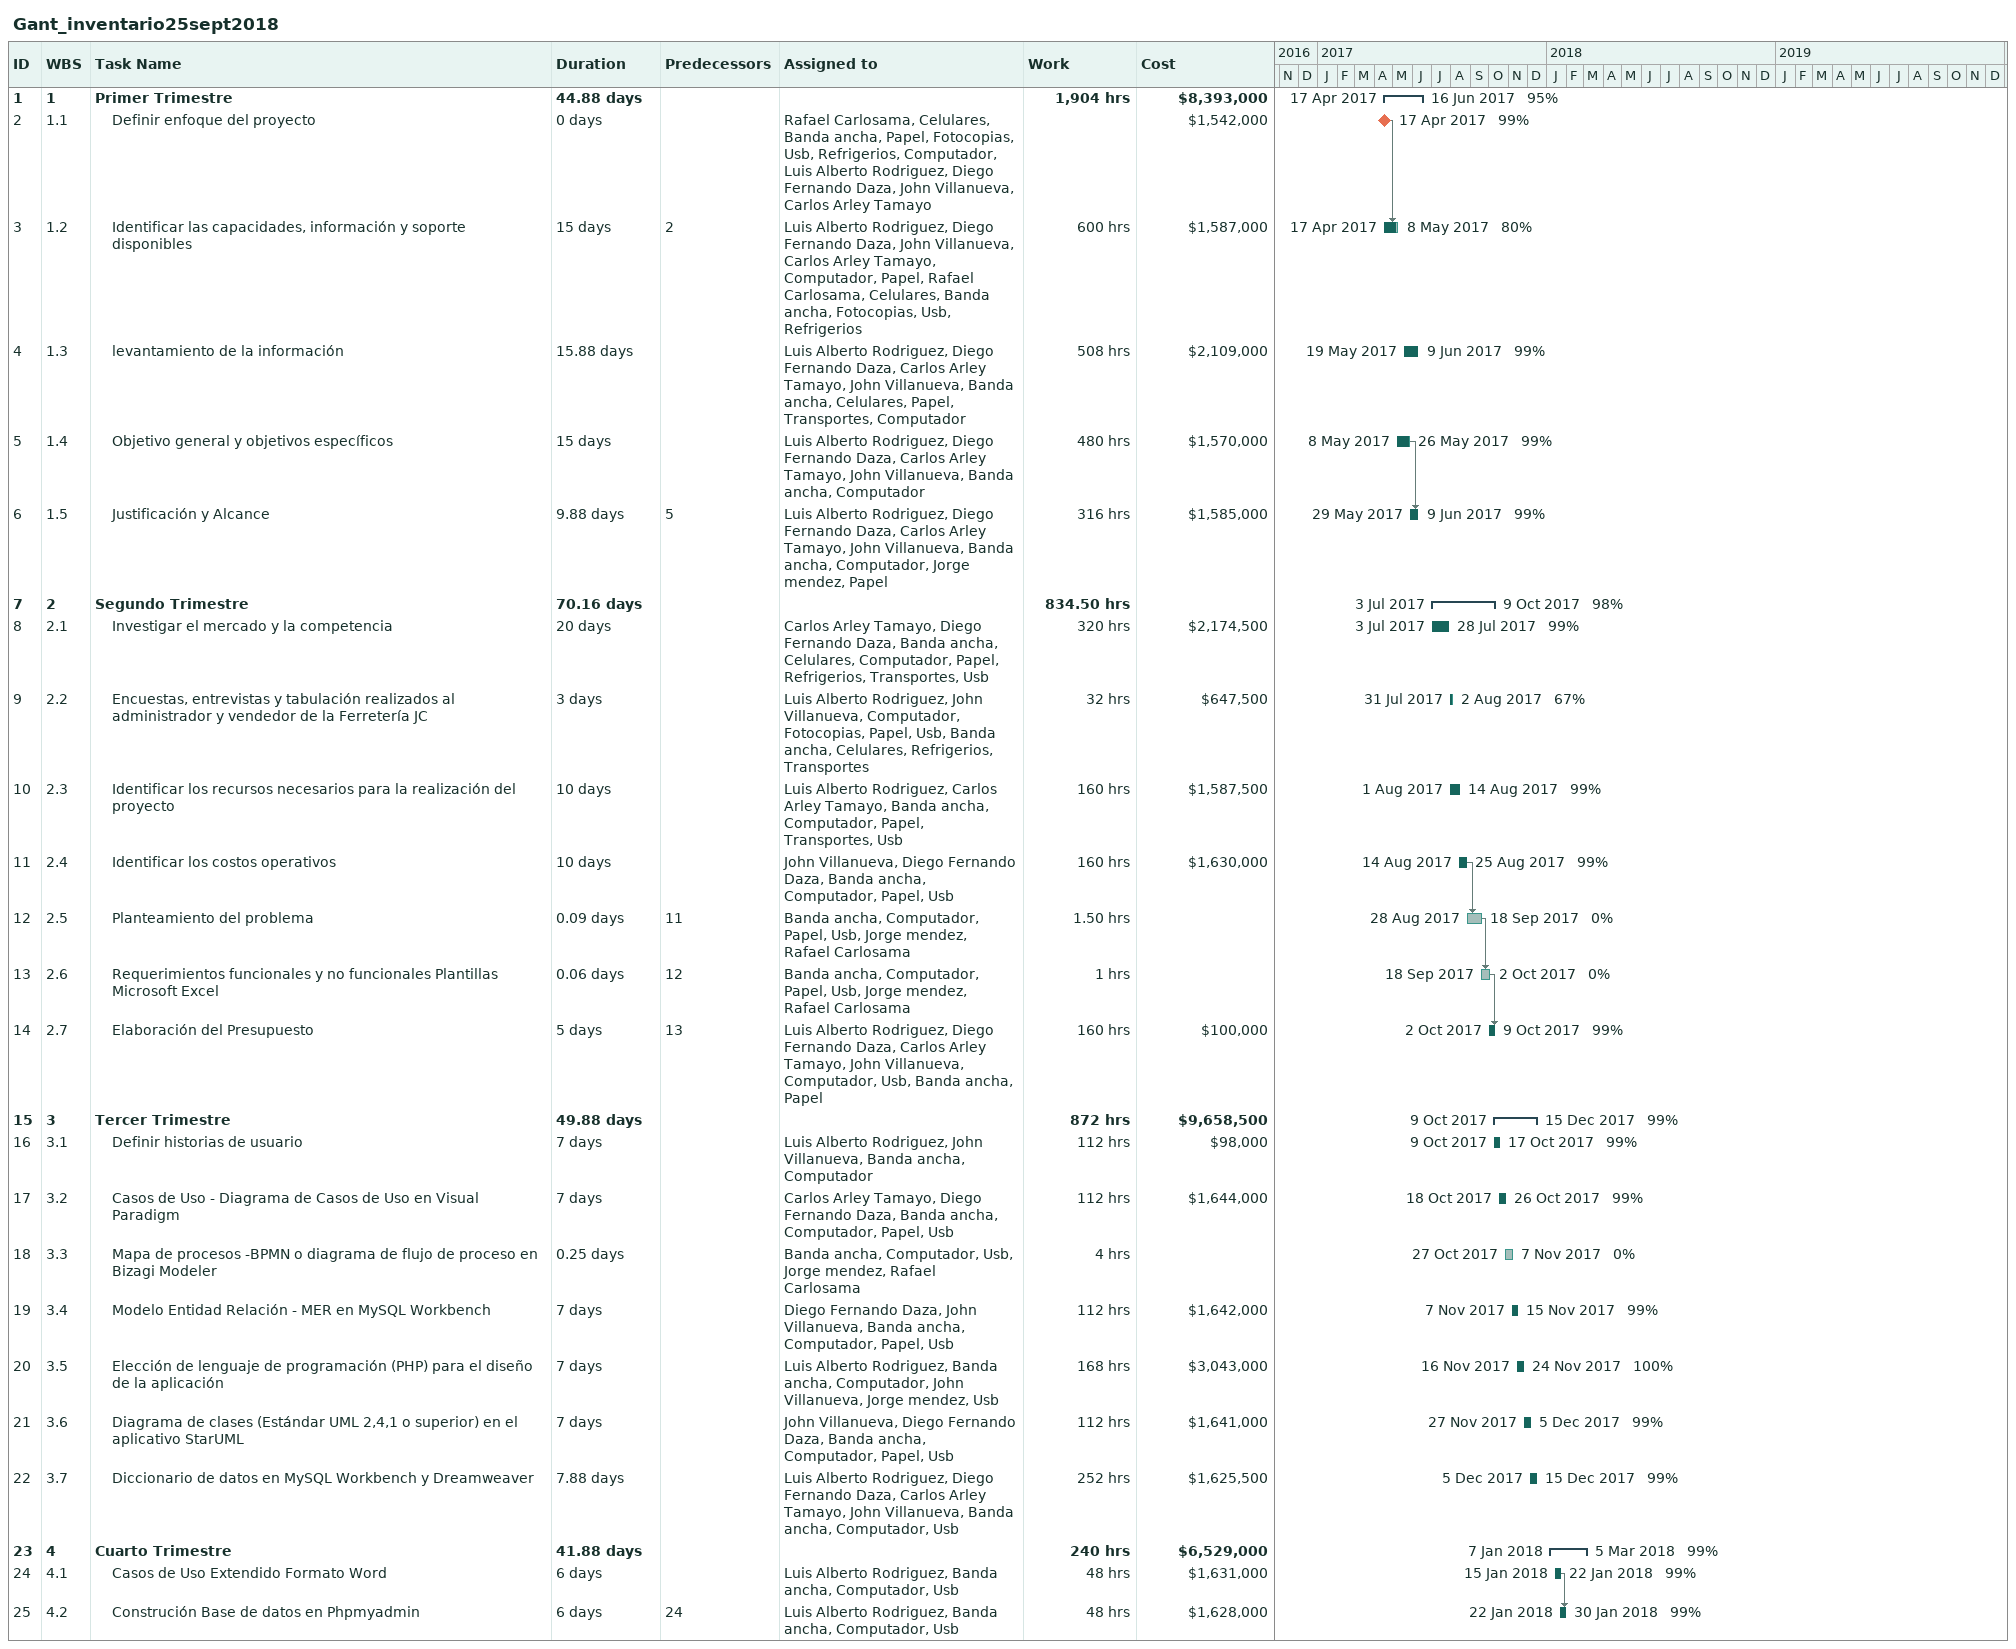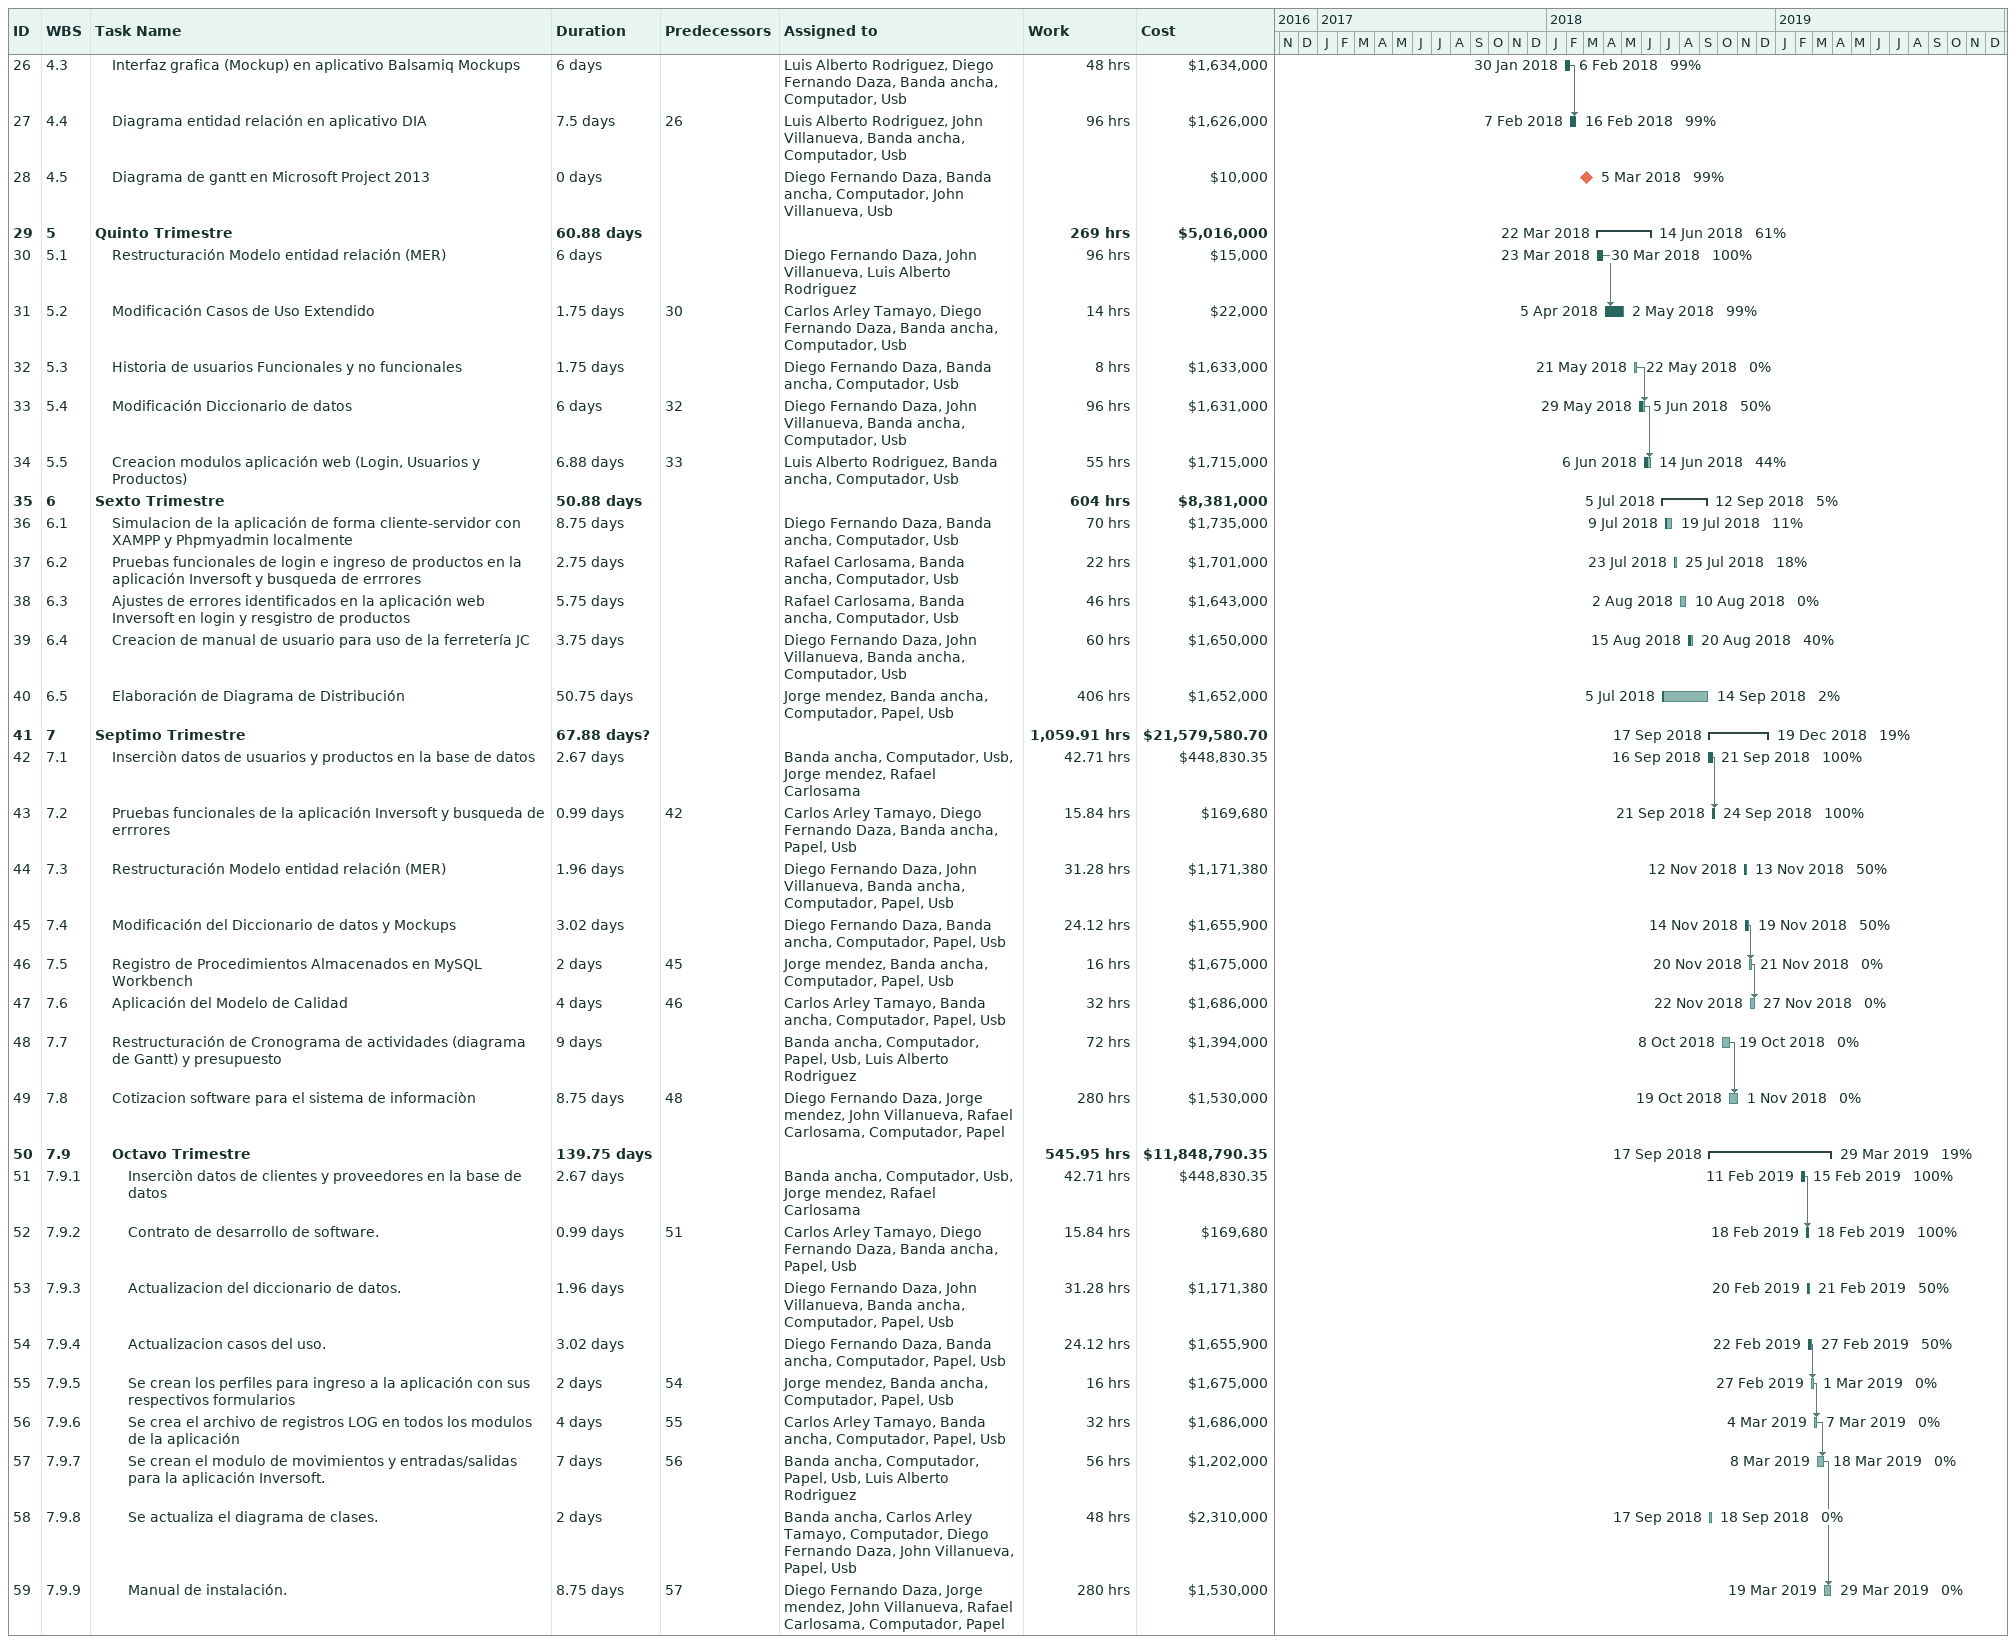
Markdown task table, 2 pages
Gant_inventario25sept2018

| ID | WBS | Task | Duration | Start | Finish | Predecessors | Resources | % complete | Work (h) | Cost ($) |
|---|---|---|---|---|---|---|---|---|---|---|
| 1 | 1 | **Primer Trimestre** | 44.88d | 2017-04-17 | 2017-06-16 |  |  | 95 | 1904 | 8393000 |
| 2 | 1.1 | Definir enfoque del proyecto | 0d | 2017-04-17 | 2017-04-17 |  | Rafael Carlosama, Celulares, Banda ancha, Papel, Fotocopias, Usb, Refrigerios, Computador, Luis Alberto Rodriguez, Diego Fernando Daza, John Villanueva, Carlos Arley Tamayo | 99 |  | 1542000 |
| 3 | 1.2 | Identificar las capacidades, información y soporte disponibles | 15d | 2017-04-17 | 2017-05-08 | 2 | Luis Alberto Rodriguez, Diego Fernando Daza, John Villanueva, Carlos Arley Tamayo, Computador, Papel, Rafael Carlosama, Celulares, Banda ancha, Fotocopias, Usb, Refrigerios | 80 | 600 | 1587000 |
| 4 | 1.3 | levantamiento de la información | 15.88d | 2017-05-19 | 2017-06-09 |  | Luis Alberto Rodriguez, Diego Fernando Daza, Carlos Arley Tamayo, John Villanueva, Banda ancha, Celulares, Papel, Transportes, Computador | 99 | 508 | 2109000 |
| 5 | 1.4 | Objetivo general y objetivos específicos | 15d | 2017-05-08 | 2017-05-26 |  | Luis Alberto Rodriguez, Diego Fernando Daza, Carlos Arley Tamayo, John Villanueva, Banda ancha, Computador | 99 | 480 | 1570000 |
| 6 | 1.5 | Justificación y Alcance | 9.88d | 2017-05-29 | 2017-06-09 | 5 | Luis Alberto Rodriguez, Diego Fernando Daza, Carlos Arley Tamayo, John Villanueva, Banda ancha, Computador, Jorge mendez, Papel | 99 | 316 | 1585000 |
| 7 | 2 | **Segundo Trimestre** | 70.16d | 2017-07-03 | 2017-10-09 |  |  | 98 | 834.50 |  |
| 8 | 2.1 | Investigar el mercado y la competencia | 20d | 2017-07-03 | 2017-07-28 |  | Carlos Arley Tamayo, Diego Fernando Daza, Banda ancha, Celulares, Computador, Papel, Refrigerios, Transportes, Usb | 99 | 320 | 2174500 |
| 9 | 2.2 | Encuestas, entrevistas y tabulación realizados al administrador y vendedor de la Ferretería JC | 3d | 2017-07-31 | 2017-08-02 |  | Luis Alberto Rodriguez, John Villanueva, Computador, Fotocopias, Papel, Usb, Banda ancha, Celulares, Refrigerios, Transportes | 67 | 32 | 647500 |
| 10 | 2.3 | Identificar los recursos necesarios para la realización del proyecto | 10d | 2017-08-01 | 2017-08-14 |  | Luis Alberto Rodriguez, Carlos Arley Tamayo, Banda ancha, Computador, Papel, Transportes, Usb | 99 | 160 | 1587500 |
| 11 | 2.4 | Identificar los costos operativos | 10d | 2017-08-14 | 2017-08-25 |  | John Villanueva, Diego Fernando Daza, Banda ancha, Computador, Papel, Usb | 99 | 160 | 1630000 |
| 12 | 2.5 | Planteamiento del problema | 0.09d | 2017-08-28 | 2017-09-18 | 11 | Banda ancha, Computador, Papel, Usb, Jorge mendez, Rafael Carlosama | 0 | 1.50 |  |
| 13 | 2.6 | Requerimientos funcionales y no funcionales Plantillas Microsoft Excel | 0.06d | 2017-09-18 | 2017-10-02 | 12 | Banda ancha, Computador, Papel, Usb, Jorge mendez, Rafael Carlosama | 0 | 1 |  |
| 14 | 2.7 | Elaboración del Presupuesto | 5d | 2017-10-02 | 2017-10-09 | 13 | Luis Alberto Rodriguez, Diego Fernando Daza, Carlos Arley Tamayo, John Villanueva, Computador, Usb, Banda ancha, Papel | 99 | 160 | 100000 |
| 15 | 3 | **Tercer Trimestre** | 49.88d | 2017-10-09 | 2017-12-15 |  |  | 99 | 872 | 9658500 |
| 16 | 3.1 | Definir historias de usuario | 7d | 2017-10-09 | 2017-10-17 |  | Luis Alberto Rodriguez, John Villanueva, Banda ancha, Computador | 99 | 112 | 98000 |
| 17 | 3.2 | Casos de Uso - Diagrama de Casos de Uso en Visual Paradigm | 7d | 2017-10-18 | 2017-10-26 |  | Carlos Arley Tamayo, Diego Fernando Daza, Banda ancha, Computador, Papel, Usb | 99 | 112 | 1644000 |
| 18 | 3.3 | Mapa de procesos -BPMN o diagrama de flujo de proceso en Bizagi Modeler | 0.25d | 2017-10-27 | 2017-11-07 |  | Banda ancha, Computador, Usb, Jorge mendez, Rafael Carlosama | 0 | 4 |  |
| 19 | 3.4 | Modelo Entidad Relación - MER en MySQL Workbench | 7d | 2017-11-07 | 2017-11-15 |  | Diego Fernando Daza, John Villanueva, Banda ancha, Computador, Papel, Usb | 99 | 112 | 1642000 |
| 20 | 3.5 | Elección de lenguaje de programación (PHP) para el diseño de la aplicación | 7d | 2017-11-16 | 2017-11-24 |  | Luis Alberto Rodriguez, Banda ancha, Computador, John Villanueva, Jorge mendez, Usb | 100 | 168 | 3043000 |
| 21 | 3.6 | Diagrama de clases (Estándar UML 2,4,1 o superior) en el aplicativo StarUML | 7d | 2017-11-27 | 2017-12-05 |  | John Villanueva, Diego Fernando Daza, Banda ancha, Computador, Papel, Usb | 99 | 112 | 1641000 |
| 22 | 3.7 | Diccionario de datos en MySQL Workbench y Dreamweaver | 7.88d | 2017-12-05 | 2017-12-15 |  | Luis Alberto Rodriguez, Diego Fernando Daza, Carlos Arley Tamayo, John Villanueva, Banda ancha, Computador, Usb | 99 | 252 | 1625500 |
| 23 | 4 | **Cuarto Trimestre** | 41.88d | 2018-01-07 | 2018-03-05 |  |  | 99 | 240 | 6529000 |
| 24 | 4.1 | Casos de Uso Extendido Formato Word | 6d | 2018-01-15 | 2018-01-22 |  | Luis Alberto Rodriguez, Banda ancha, Computador, Usb | 99 | 48 | 1631000 |
| 25 | 4.2 | Construción Base de datos en Phpmyadmin | 6d | 2018-01-22 | 2018-01-30 | 24 | Luis Alberto Rodriguez, Banda ancha, Computador, Usb | 99 | 48 | 1628000 |
| 26 | 4.3 | Interfaz grafica (Mockup) en aplicativo Balsamiq Mockups | 6d | 2018-01-30 | 2018-02-06 |  | Luis Alberto Rodriguez, Diego Fernando Daza, Banda ancha, Computador, Usb | 99 | 48 | 1634000 |
| 27 | 4.4 | Diagrama entidad relación en aplicativo DIA | 7.5d | 2018-02-07 | 2018-02-16 | 26 | Luis Alberto Rodriguez, John Villanueva, Banda ancha, Computador, Usb | 99 | 96 | 1626000 |
| 28 | 4.5 | Diagrama de gantt en Microsoft Project 2013 | 0d | 2018-03-05 | 2018-03-05 |  | Diego Fernando Daza, Banda ancha, Computador, John Villanueva, Usb | 99 |  | 10000 |
| 29 | 5 | **Quinto Trimestre** | 60.88d | 2018-03-22 | 2018-06-14 |  |  | 61 | 269 | 5016000 |
| 30 | 5.1 | Restructuración Modelo entidad relación (MER) | 6d | 2018-03-23 | 2018-03-30 |  | Diego Fernando Daza, John Villanueva, Luis Alberto Rodriguez | 100 | 96 | 15000 |
| 31 | 5.2 | Modificación Casos de Uso Extendido | 1.75d | 2018-04-05 | 2018-05-02 | 30 | Carlos Arley Tamayo, Diego Fernando Daza, Banda ancha, Computador, Usb | 99 | 14 | 22000 |
| 32 | 5.3 | Historia de usuarios Funcionales y no funcionales | 1.75d | 2018-05-21 | 2018-05-22 |  | Diego Fernando Daza, Banda ancha, Computador, Usb | 0 | 8 | 1633000 |
| 33 | 5.4 | Modificación Diccionario de datos | 6d | 2018-05-29 | 2018-06-05 | 32 | Diego Fernando Daza, John Villanueva, Banda ancha, Computador, Usb | 50 | 96 | 1631000 |
| 34 | 5.5 | Creacion modulos aplicación web (Login, Usuarios y Productos) | 6.88d | 2018-06-06 | 2018-06-14 | 33 | Luis Alberto Rodriguez, Banda ancha, Computador, Usb | 44 | 55 | 1715000 |
| 35 | 6 | **Sexto Trimestre** | 50.88d | 2018-07-05 | 2018-09-12 |  |  | 5 | 604 | 8381000 |
| 36 | 6.1 | Simulacion de la aplicación de forma cliente-servidor con XAMPP y Phpmyadmin localmente | 8.75d | 2018-07-09 | 2018-07-19 |  | Diego Fernando Daza, Banda ancha, Computador, Usb | 11 | 70 | 1735000 |
| 37 | 6.2 | Pruebas funcionales de login e ingreso de productos en la aplicación Inversoft y busqueda de errrores | 2.75d | 2018-07-23 | 2018-07-25 |  | Rafael Carlosama, Banda ancha, Computador, Usb | 18 | 22 | 1701000 |
| 38 | 6.3 | Ajustes de errores identificados en la aplicación web Inversoft en login y resgistro de productos | 5.75d | 2018-08-02 | 2018-08-10 |  | Rafael Carlosama, Banda ancha, Computador, Usb | 0 | 46 | 1643000 |
| 39 | 6.4 | Creacion de manual de usuario para uso de la ferretería JC | 3.75d | 2018-08-15 | 2018-08-20 |  | Diego Fernando Daza, John Villanueva, Banda ancha, Computador, Usb | 40 | 60 | 1650000 |
| 40 | 6.5 | Elaboración de Diagrama de Distribución | 50.75d | 2018-07-05 | 2018-09-14 |  | Jorge mendez, Banda ancha, Computador, Papel, Usb | 2 | 406 | 1652000 |
| 41 | 7 | **Septimo Trimestre** | 67.88d? | 2018-09-17 | 2018-12-19 |  |  | 19 | 1059.91 | 21579580.70 |
| 42 | 7.1 | Inserciòn datos de usuarios y productos en la base de datos | 2.67d | 2018-09-16 | 2018-09-21 |  | Banda ancha, Computador, Usb, Jorge mendez, Rafael Carlosama | 100 | 42.71 | 448830.35 |
| 43 | 7.2 | Pruebas funcionales de la aplicación Inversoft y busqueda de errrores | 0.99d | 2018-09-21 | 2018-09-24 | 42 | Carlos Arley Tamayo, Diego Fernando Daza, Banda ancha, Papel, Usb | 100 | 15.84 | 169680 |
| 44 | 7.3 | Restructuración Modelo entidad relación (MER) | 1.96d | 2018-11-12 | 2018-11-13 |  | Diego Fernando Daza, John Villanueva, Banda ancha, Computador, Papel, Usb | 50 | 31.28 | 1171380 |
| 45 | 7.4 | Modificación del Diccionario de datos y Mockups | 3.02d | 2018-11-14 | 2018-11-19 |  | Diego Fernando Daza, Banda ancha, Computador, Papel, Usb | 50 | 24.12 | 1655900 |
| 46 | 7.5 | Registro de Procedimientos Almacenados en MySQL Workbench | 2d | 2018-11-20 | 2018-11-21 | 45 | Jorge mendez, Banda ancha, Computador, Papel, Usb | 0 | 16 | 1675000 |
| 47 | 7.6 | Aplicación del Modelo de Calidad | 4d | 2018-11-22 | 2018-11-27 | 46 | Carlos Arley Tamayo, Banda ancha, Computador, Papel, Usb | 0 | 32 | 1686000 |
| 48 | 7.7 | Restructuración de Cronograma de actividades (diagrama de Gantt) y presupuesto | 9d | 2018-10-08 | 2018-10-19 |  | Banda ancha, Computador, Papel, Usb, Luis Alberto Rodriguez | 0 | 72 | 1394000 |
| 49 | 7.8 | Cotizacion software para el sistema de informaciòn | 8.75d | 2018-10-19 | 2018-11-01 | 48 | Diego Fernando Daza, Jorge mendez, John Villanueva, Rafael Carlosama, Computador, Papel | 0 | 280 | 1530000 |
| 50 | 7.9 | **Octavo Trimestre** | 139.75d | 2018-09-17 | 2019-03-29 |  |  | 19 | 545.95 | 11848790.35 |
| 51 | 7.9.1 | Inserciòn datos de clientes y proveedores en la base de datos | 2.67d | 2019-02-11 | 2019-02-15 |  | Banda ancha, Computador, Usb, Jorge mendez, Rafael Carlosama | 100 | 42.71 | 448830.35 |
| 52 | 7.9.2 | Contrato de desarrollo de software. | 0.99d | 2019-02-18 | 2019-02-18 | 51 | Carlos Arley Tamayo, Diego Fernando Daza, Banda ancha, Papel, Usb | 100 | 15.84 | 169680 |
| 53 | 7.9.3 | Actualizacion del diccionario de datos. | 1.96d | 2019-02-20 | 2019-02-21 |  | Diego Fernando Daza, John Villanueva, Banda ancha, Computador, Papel, Usb | 50 | 31.28 | 1171380 |
| 54 | 7.9.4 | Actualizacion casos del uso. | 3.02d | 2019-02-22 | 2019-02-27 |  | Diego Fernando Daza, Banda ancha, Computador, Papel, Usb | 50 | 24.12 | 1655900 |
| 55 | 7.9.5 | Se crean los perfiles para ingreso a la aplicación con sus respectivos formularios | 2d | 2019-02-27 | 2019-03-01 | 54 | Jorge mendez, Banda ancha, Computador, Papel, Usb | 0 | 16 | 1675000 |
| 56 | 7.9.6 | Se crea el archivo de registros LOG en todos los modulos de la aplicación | 4d | 2019-03-04 | 2019-03-07 | 55 | Carlos Arley Tamayo, Banda ancha, Computador, Papel, Usb | 0 | 32 | 1686000 |
| 57 | 7.9.7 | Se crean el modulo de movimientos y entradas/salidas para la aplicación Inversoft. | 7d | 2019-03-08 | 2019-03-18 | 56 | Banda ancha, Computador, Papel, Usb, Luis Alberto Rodriguez | 0 | 56 | 1202000 |
| 58 | 7.9.8 | Se actualiza el diagrama de clases. | 2d | 2018-09-17 | 2018-09-18 |  | Banda ancha, Carlos Arley Tamayo, Computador, Diego Fernando Daza, John Villanueva, Papel, Usb | 0 | 48 | 2310000 |
| 59 | 7.9.9 | Manual de instalación. | 8.75d | 2019-03-19 | 2019-03-29 | 57 | Diego Fernando Daza, Jorge mendez, John Villanueva, Rafael Carlosama, Computador, Papel | 0 | 280 | 1530000 |
